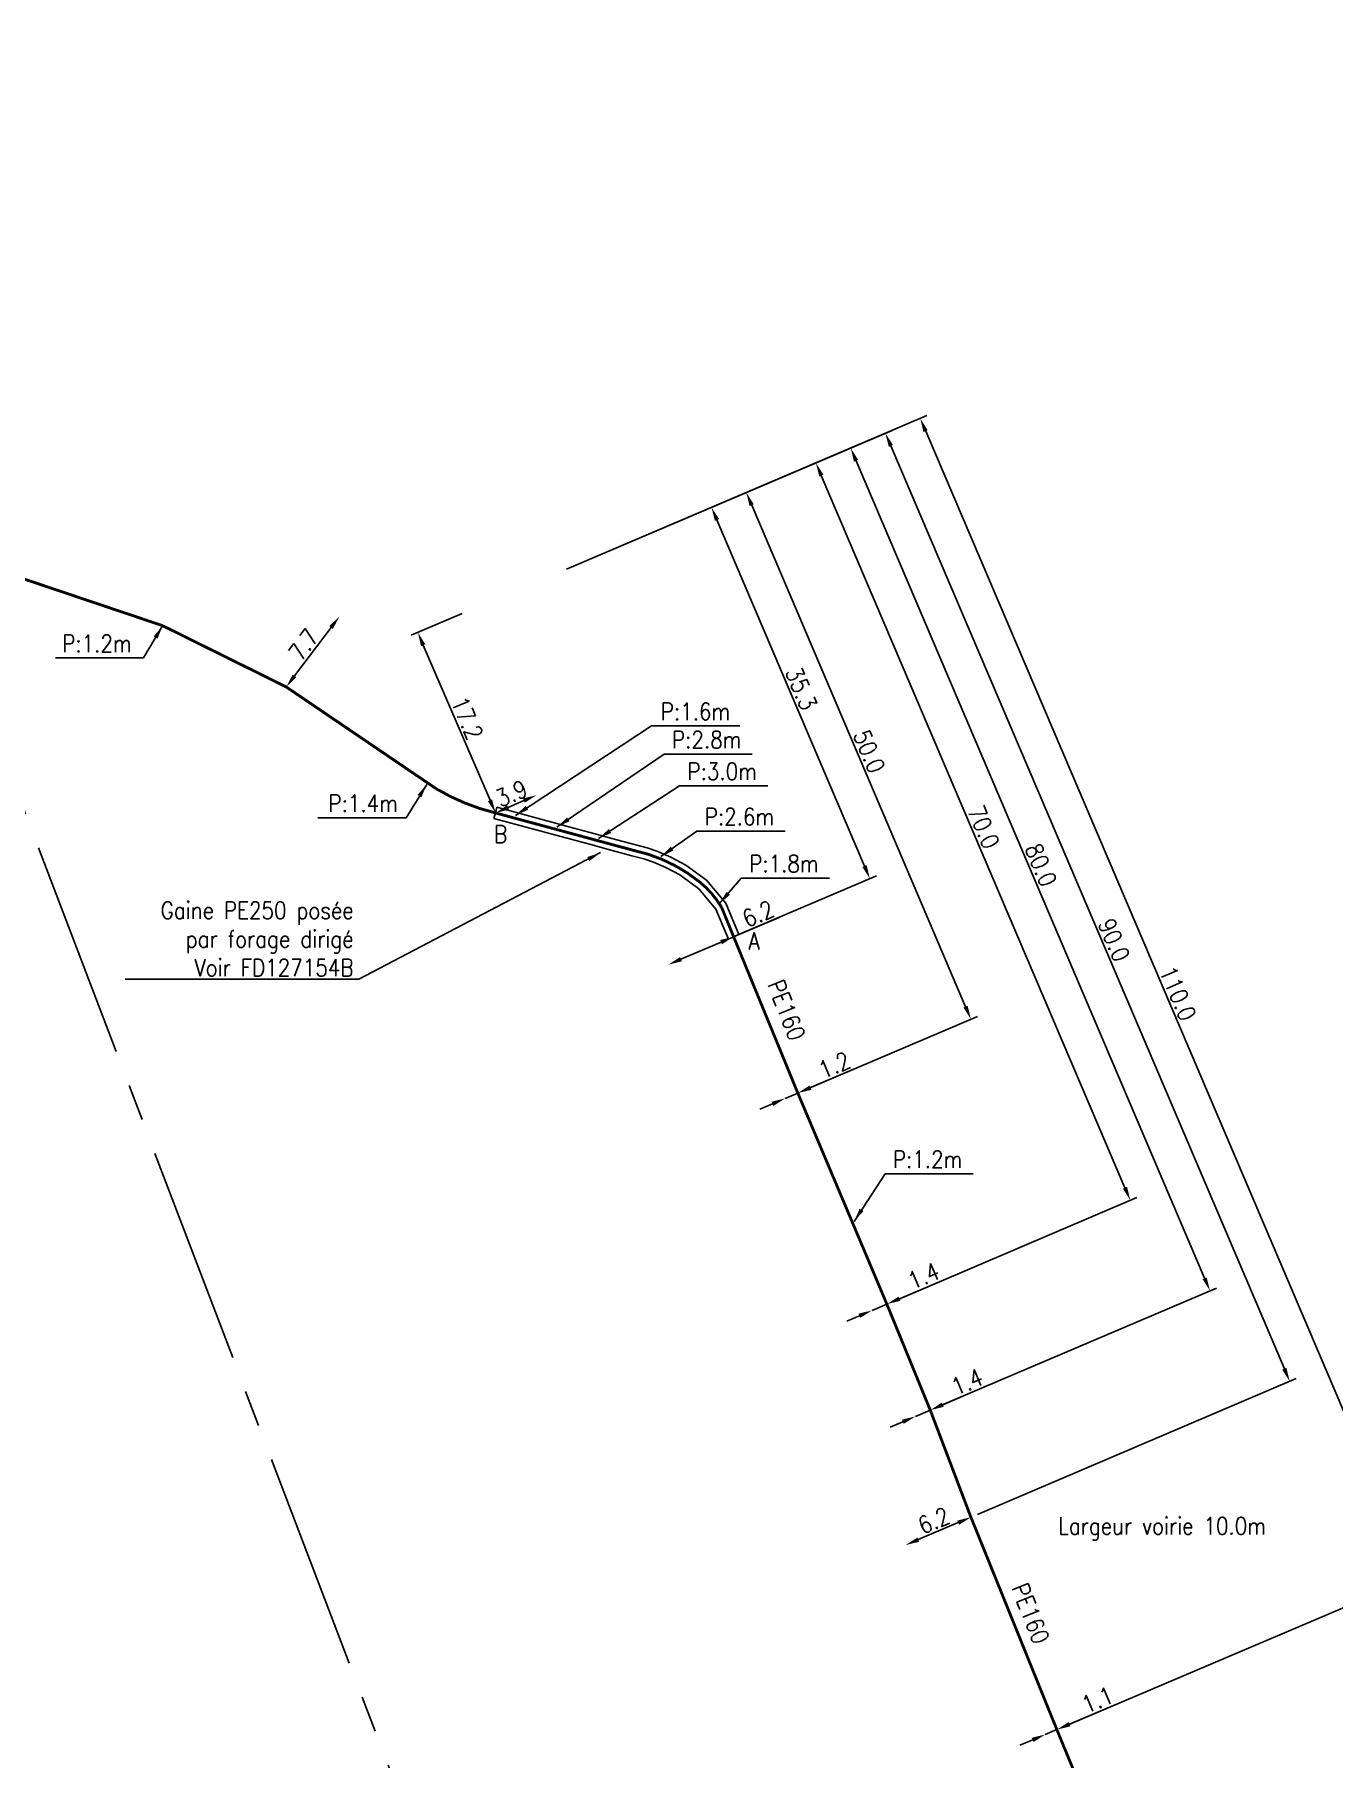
# Model space of a CAD drawing. Header units: millimetres. Extents: x 126999 to 128000, y 154000 to 155000.
# Drawn here: x 127767.8 to 127881.2, y 154249.1 to 154399.7 of the extents above; entities that cross this region are included whole.
import ezdxf
from ezdxf.enums import TextEntityAlignment as Align

# ---------------------------------------------------------------- set-up
doc = ezdxf.new("R2010")
doc.units = ezdxf.units.MM
doc.header["$PDMODE"] = 34
doc.linetypes.add('CENTER2', pattern=[28.575, 19.05, -3.175, 3.175, -3.175])
doc.layers.get('DEFPOINTS').update_dxf_attribs({"linetype": 'CONTINUOUS'})
doc.layers.add('G_120', color=4, linetype='CONTINUOUS')
doc.layers.add('G_400', color=7, linetype='CONTINUOUS')
doc.layers.add('G_990', color=7, linetype='CONTINUOUS', plot=False)
doc.styles.get("Standard").update_dxf_attribs({"font": 'romans.shx', "width": 0.85})
doc.linetypes.add('G_TYPB_PE', pattern='A,5,-0.3,["o",Standard,S=1.5,R=0,X=0,Y=-0.5],-1.65', length=6.95)
doc.dimstyles.get("Standard").update_dxf_attribs({"dimtxt": 1.5, "dimasz": 1.2, "dimexe": 0.625, "dimexo": 0.625, "dimgap": 0.25, "dimtad": 1, "dimdec": 1, "dimzin": 0, "dimdsep": 46, "dimtxsty": 'Standard', "dimcen": -0.5, "dimadec": 0, "dimazin": 0, "dimtfac": 1, "dimtdec": 1, "dimtmove": 0, "dimatfit": 3, "dimfxl": 1, "dimtolj": 1, "dimtzin": 0, "dimarcsym": 0})

# ---------------------------------------------------------------- blocks, each defined once
blk = doc.blocks.new('*D47')
at = {"layer": 'DEFPOINTS', "color": 0, "linetype": 'Continuous', "transparency": 16777216}
for p in [(127834.45, 154307.22), (127834.45, 154307.22), (127833.34, 154306.75)]:
    blk.add_point(p, dxfattribs=at)
at = {"layer": 'G_120', "color": 0, "linetype": 'Continuous', "lineweight": -2, "transparency": 16777216}
for p, q in [((127835.55, 154307.69), (127839.4, 154309.33)), ((127833.34, 154306.75), (127834.45, 154307.22)), ((127832.24, 154306.28), (127831.14, 154305.81))]:
    blk.add_line(p, q, dxfattribs=at)
at = {"layer": 'G_120', "color": 0, "linetype": 'Continuous', "transparency": 16777216}
for points in [[(127835.47, 154307.87), (127835.63, 154307.5), (127834.45, 154307.22)], [(127832.16, 154306.46), (127832.32, 154306.09), (127833.34, 154306.75)]]:
    blk.add_solid(points, dxfattribs=at)
at = {"layer": 'G_120', "color": 0, "linetype": 'Continuous', "transparency": 16777216, "insert": (127837.64, 154309.66), "char_height": 1.5, "attachment_point": 5, "rotation": 23.0821}
blk.add_mtext('\\A1;1.2', dxfattribs=at)
blk = doc.blocks.new('*D48')
at = {"layer": 'DEFPOINTS', "color": 0, "linetype": 'Continuous', "transparency": 16777216}
for p in [(127840.93, 154288.24), (127842.22, 154288.79), (127842.22, 154288.79)]:
    blk.add_point(p, dxfattribs=at)
at = {"layer": 'G_120', "color": 0, "linetype": 'Continuous', "lineweight": -2, "transparency": 16777216}
for p, q in [((127843.32, 154289.26), (127847.23, 154290.92)), ((127839.82, 154287.77), (127838.72, 154287.3)), ((127840.93, 154288.24), (127842.22, 154288.79))]:
    blk.add_line(p, q, dxfattribs=at)
at = {"layer": 'G_120', "color": 0, "linetype": 'Continuous', "transparency": 16777216}
for points in [[(127843.24, 154289.44), (127843.4, 154289.07), (127842.22, 154288.79)], [(127839.75, 154287.95), (127839.9, 154287.58), (127840.93, 154288.24)]]:
    blk.add_solid(points, dxfattribs=at)
at = {"layer": 'G_120', "color": 0, "linetype": 'Continuous', "transparency": 16777216, "insert": (127845.43, 154291.25), "char_height": 1.5, "attachment_point": 5, "rotation": 23.0821}
blk.add_mtext('\\A1;1.4', dxfattribs=at)
blk = doc.blocks.new('*D49')
at = {"layer": 'DEFPOINTS', "color": 0, "linetype": 'Continuous', "transparency": 16777216}
for p in [(127844.72, 154278.98), (127846.01, 154279.53), (127846.01, 154279.53)]:
    blk.add_point(p, dxfattribs=at)
at = {"layer": 'G_120', "color": 0, "linetype": 'Continuous', "lineweight": -2, "transparency": 16777216}
for p, q in [((127847.11, 154280), (127851.02, 154281.67)), ((127843.61, 154278.51), (127842.51, 154278.04)), ((127844.72, 154278.98), (127846.01, 154279.53))]:
    blk.add_line(p, q, dxfattribs=at)
at = {"layer": 'G_120', "color": 0, "linetype": 'Continuous', "transparency": 16777216}
for points in [[(127847.03, 154280.19), (127847.19, 154279.82), (127846.01, 154279.53)], [(127843.54, 154278.7), (127843.69, 154278.33), (127844.72, 154278.98)]]:
    blk.add_solid(points, dxfattribs=at)
at = {"layer": 'G_120', "color": 0, "linetype": 'Continuous', "transparency": 16777216, "insert": (127849.23, 154281.99), "char_height": 1.5, "attachment_point": 5, "rotation": 23.0821}
blk.add_mtext('\\A1;1.4', dxfattribs=at)
blk = doc.blocks.new('*D50')
at = {"layer": 'DEFPOINTS', "color": 0, "linetype": 'Continuous', "transparency": 16777216}
for p in [(127813.68, 154352.72), (127849.56, 154313.66), (127834.45, 154307.22)]:
    blk.add_point(p, dxfattribs=at)
at = {"layer": 'G_120', "color": 0, "linetype": 'Continuous', "lineweight": -2, "transparency": 16777216}
for p, q in [((127814.26, 154352.96), (127830.53, 154359.9)), ((127830.43, 154358.55), (127849.09, 154314.76)), ((127835.02, 154307.46), (127850.14, 154313.9))]:
    blk.add_line(p, q, dxfattribs=at)
at = {"layer": 'G_120', "color": 0, "linetype": 'Continuous', "transparency": 16777216}
for points in [[(127830.61, 154358.63), (127830.24, 154358.47), (127829.96, 154359.65)], [(127849.27, 154314.84), (127848.91, 154314.68), (127849.56, 154313.66)]]:
    blk.add_solid(points, dxfattribs=at)
at = {"layer": 'G_120', "color": 0, "linetype": 'Continuous', "transparency": 16777216, "insert": (127840.68, 154337.05), "char_height": 1.5, "attachment_point": 5, "rotation": 293.0821}
blk.add_mtext('\\A1;50.0', dxfattribs=at)
blk = doc.blocks.new('*D51')
at = {"layer": 'DEFPOINTS', "color": 0, "linetype": 'Continuous', "transparency": 16777216}
for p in [(127813.68, 154352.72), (127863.47, 154297.85), (127842.22, 154288.79)]:
    blk.add_point(p, dxfattribs=at)
at = {"layer": 'G_120', "color": 0, "linetype": 'Continuous', "lineweight": -2, "transparency": 16777216}
for p, q in [((127814.26, 154352.96), (127836.6, 154362.49)), ((127836.5, 154361.14), (127863, 154298.95)), ((127842.79, 154289.03), (127864.05, 154298.09))]:
    blk.add_line(p, q, dxfattribs=at)
at = {"layer": 'G_120', "color": 0, "linetype": 'Continuous', "transparency": 16777216}
for points in [[(127836.68, 154361.22), (127836.32, 154361.06), (127836.03, 154362.24)], [(127863.19, 154299.03), (127862.82, 154298.87), (127863.47, 154297.85)]]:
    blk.add_solid(points, dxfattribs=at)
at = {"layer": 'G_120', "color": 0, "linetype": 'Continuous', "transparency": 16777216, "insert": (127850.67, 154330.44), "char_height": 1.5, "attachment_point": 5, "rotation": 293.0821}
blk.add_mtext('\\A1;70.0', dxfattribs=at)
blk = doc.blocks.new('*D52')
at = {"layer": 'DEFPOINTS', "color": 0, "linetype": 'Continuous', "transparency": 16777216}
for p in [(127813.68, 154352.72), (127870.43, 154289.94), (127846.01, 154279.53)]:
    blk.add_point(p, dxfattribs=at)
at = {"layer": 'G_120', "color": 0, "linetype": 'Continuous', "lineweight": -2, "transparency": 16777216}
for p, q in [((127814.26, 154352.96), (127839.64, 154363.78)), ((127839.54, 154362.43), (127869.96, 154291.04)), ((127846.58, 154279.78), (127871, 154290.19))]:
    blk.add_line(p, q, dxfattribs=at)
at = {"layer": 'G_120', "color": 0, "linetype": 'Continuous', "transparency": 16777216}
for points in [[(127839.72, 154362.51), (127839.35, 154362.35), (127839.07, 154363.54)], [(127870.14, 154291.12), (127869.78, 154290.97), (127870.43, 154289.94)]]:
    blk.add_solid(points, dxfattribs=at)
at = {"layer": 'G_120', "color": 0, "linetype": 'Continuous', "transparency": 16777216, "insert": (127855.67, 154327.13), "char_height": 1.5, "attachment_point": 5, "rotation": 293.0821}
blk.add_mtext('\\A1;80.0', dxfattribs=at)
blk = doc.blocks.new('*D53')
at = {"layer": 'DEFPOINTS', "color": 0, "linetype": 'Continuous', "transparency": 16777216}
for p in [(127849.56, 154270.18), (127849.56, 154270.18), (127843.86, 154267.75)]:
    blk.add_point(p, dxfattribs=at)
at = {"layer": 'G_120', "color": 0, "linetype": 'Continuous', "lineweight": -2, "transparency": 16777216}
blk.add_line((127844.96, 154268.22), (127848.46, 154269.71), dxfattribs=at)
at = {"layer": 'G_120', "color": 0, "linetype": 'Continuous', "transparency": 16777216}
for points in [[(127848.38, 154269.89), (127848.53, 154269.52), (127849.56, 154270.18)], [(127844.88, 154268.4), (127845.04, 154268.03), (127843.86, 154267.75)]]:
    blk.add_solid(points, dxfattribs=at)
at = {"layer": 'G_120', "color": 0, "linetype": 'Continuous', "transparency": 16777216, "insert": (127846.32, 154269.88), "char_height": 1.5, "attachment_point": 5, "rotation": 23.0821}
blk.add_mtext('\\A1;6.2', dxfattribs=at)
blk = doc.blocks.new('*D54')
at = {"layer": 'DEFPOINTS', "color": 0, "linetype": 'Continuous', "transparency": 16777216}
for p in [(127857.06, 154251.63), (127857.06, 154251.63), (127856.05, 154251.2)]:
    blk.add_point(p, dxfattribs=at)
at = {"layer": 'G_120', "color": 0, "linetype": 'Continuous', "lineweight": -2, "transparency": 16777216}
for p, q in [((127858.17, 154252.1), (127862.21, 154253.83)), ((127856.05, 154251.2), (127857.06, 154251.63)), ((127854.95, 154250.73), (127853.84, 154250.26)), ((127856.3, 154250.63), (127856.3, 154250.63)), ((127857.31, 154251.06), (127857.31, 154251.06))]:
    blk.add_line(p, q, dxfattribs=at)
at = {"layer": 'G_120', "color": 0, "linetype": 'Continuous', "transparency": 16777216}
for points in [[(127858.09, 154252.29), (127858.25, 154251.92), (127857.06, 154251.63)], [(127854.87, 154250.92), (127855.03, 154250.55), (127856.05, 154251.2)]]:
    blk.add_solid(points, dxfattribs=at)
at = {"layer": 'G_120', "color": 0, "linetype": 'Continuous', "transparency": 16777216, "insert": (127860.61, 154254.23), "char_height": 1.5, "attachment_point": 5, "rotation": 23.0821}
blk.add_mtext('\\A1;1.1', dxfattribs=at)
blk = doc.blocks.new('*D55')
at = {"layer": 'DEFPOINTS', "color": 0, "linetype": 'Continuous', "transparency": 16777216}
for p in [(127813.68, 154352.72), (127877.39, 154282.03), (127849.56, 154270.18)]:
    blk.add_point(p, dxfattribs=at)
at = {"layer": 'G_120', "color": 0, "linetype": 'Continuous', "lineweight": -2, "transparency": 16777216}
for p, q in [((127814.26, 154352.96), (127842.68, 154365.07)), ((127842.57, 154363.73), (127876.92, 154283.14)), ((127850.14, 154270.42), (127877.96, 154282.28))]:
    blk.add_line(p, q, dxfattribs=at)
at = {"layer": 'G_120', "color": 0, "linetype": 'Continuous', "transparency": 16777216}
for points in [[(127842.76, 154363.8), (127842.39, 154363.65), (127842.1, 154364.83)], [(127877.1, 154283.22), (127876.73, 154283.06), (127877.39, 154282.03)]]:
    blk.add_solid(points, dxfattribs=at)
at = {"layer": 'G_120', "color": 0, "linetype": 'Continuous', "transparency": 16777216, "insert": (127862.05, 154320.58), "char_height": 1.5, "attachment_point": 5, "rotation": 293.0821}
blk.add_mtext('\\A1;90.0', dxfattribs=at)
blk = doc.blocks.new('*D56')
at = {"layer": 'DEFPOINTS', "color": 0, "linetype": 'Continuous', "transparency": 16777216}
for p in [(127813.68, 154352.72), (127888.26, 154264.93), (127857.06, 154251.63)]:
    blk.add_point(p, dxfattribs=at)
at = {"layer": 'G_120', "color": 0, "linetype": 'Continuous', "lineweight": -2, "transparency": 16777216}
for p, q in [((127814.26, 154352.96), (127845.71, 154366.37)), ((127845.61, 154365.02), (127887.79, 154266.03)), ((127857.64, 154251.88), (127888.84, 154265.17))]:
    blk.add_line(p, q, dxfattribs=at)
at = {"layer": 'G_120', "color": 0, "linetype": 'Continuous', "transparency": 16777216}
for points in [[(127845.79, 154365.1), (127845.42, 154364.94), (127845.14, 154366.12)], [(127887.98, 154266.11), (127887.61, 154265.96), (127888.26, 154264.93)]]:
    blk.add_solid(points, dxfattribs=at)
at = {"layer": 'G_120', "color": 0, "linetype": 'Continuous', "transparency": 16777216, "insert": (127867.62, 154315.92), "char_height": 1.5, "attachment_point": 5, "rotation": 293.0821}
blk.add_mtext('\\A1;110.0', dxfattribs=at)
blk = doc.blocks.new('*D57')
at = {"layer": 'DEFPOINTS', "color": 0, "linetype": 'Continuous', "transparency": 16777216}
for p in [(127813.68, 154352.72), (127840.74, 154325.93), (127828.85, 154320.86)]:
    blk.add_point(p, dxfattribs=at)
at = {"layer": 'G_400', "color": 0, "linetype": 'Continuous', "lineweight": -2, "transparency": 16777216}
for p, q in [((127814.26, 154352.96), (127827.5, 154358.61)), ((127827.39, 154357.26), (127840.27, 154327.04)), ((127829.43, 154321.11), (127841.32, 154326.18))]:
    blk.add_line(p, q, dxfattribs=at)
at = {"layer": 'G_400', "color": 0, "linetype": 'Continuous', "transparency": 16777216}
for points in [[(127827.58, 154357.34), (127827.21, 154357.18), (127826.92, 154358.36)], [(127840.46, 154327.12), (127840.09, 154326.96), (127840.74, 154325.93)]]:
    blk.add_solid(points, dxfattribs=at)
at = {"layer": 'G_400', "color": 0, "linetype": 'Continuous', "transparency": 16777216, "insert": (127834.75, 154342.54), "char_height": 1.5, "attachment_point": 5, "rotation": 293.0821}
blk.add_mtext('\\A1;35.3', dxfattribs=at)
blk = doc.blocks.new('*D58')
at = {"layer": 'DEFPOINTS', "color": 0, "linetype": 'Continuous', "transparency": 16777216}
for p in [(127811.65, 154333.23), (127808.06, 154331.68), (127808.06, 154331.68)]:
    blk.add_point(p, dxfattribs=at)
at = {"layer": 'G_400', "color": 0, "linetype": 'Continuous', "lineweight": -2, "transparency": 16777216}
blk.add_line((127810.54, 154332.75), (127809.16, 154332.16), dxfattribs=at)
at = {"layer": 'G_400', "color": 0, "linetype": 'Continuous', "transparency": 16777216}
for points in [[(127810.47, 154332.94), (127810.62, 154332.57), (127811.65, 154333.23)], [(127809.09, 154332.34), (127809.24, 154331.97), (127808.06, 154331.68)]]:
    blk.add_solid(points, dxfattribs=at)
at = {"layer": 'G_400', "color": 0, "linetype": 'Continuous', "transparency": 16777216, "insert": (127809.46, 154333.37), "char_height": 1.5, "attachment_point": 5, "rotation": 23.2951}
blk.add_mtext('\\A1;3.9', dxfattribs=at)
blk = doc.blocks.new('*D59')
at = {"layer": 'DEFPOINTS', "color": 0, "linetype": 'Continuous', "transparency": 16777216}
for p in [(127805.71, 154349.34), (127808.06, 154331.68), (127808.06, 154331.68)]:
    blk.add_point(p, dxfattribs=at)
at = {"layer": 'G_400', "color": 0, "linetype": 'Continuous', "lineweight": -2, "transparency": 16777216}
for p, q in [((127805.14, 154349.1), (127800.71, 154347.19)), ((127801.75, 154346.33), (127807.59, 154332.79))]:
    blk.add_line(p, q, dxfattribs=at)
at = {"layer": 'G_400', "color": 0, "linetype": 'Continuous', "transparency": 16777216}
for points in [[(127801.94, 154346.41), (127801.57, 154346.25), (127801.28, 154347.44)], [(127807.77, 154332.86), (127807.4, 154332.71), (127808.06, 154331.68)]]:
    blk.add_solid(points, dxfattribs=at)
at = {"layer": 'G_400', "color": 0, "linetype": 'Continuous', "transparency": 16777216, "insert": (127805.59, 154339.95), "char_height": 1.5, "attachment_point": 5, "rotation": 293.2951}
blk.add_mtext('\\A1;17.2', dxfattribs=at)
blk = doc.blocks.new('*D88')
at = {"layer": 'DEFPOINTS', "color": 0, "linetype": 'Continuous', "transparency": 16777216}
for p in [(127794.44, 154348.83), (127789.8, 154342.68), (127789.8, 154342.68)]:
    blk.add_point(p, dxfattribs=at)
at = {"layer": 'G_120', "color": 0, "linetype": 'Continuous', "lineweight": -2, "transparency": 16777216}
blk.add_line((127793.71, 154347.87), (127790.52, 154343.64), dxfattribs=at)
at = {"layer": 'G_120', "color": 0, "linetype": 'Continuous', "transparency": 16777216}
for points in [[(127793.56, 154347.99), (127793.87, 154347.75), (127794.44, 154348.83)], [(127790.36, 154343.76), (127790.68, 154343.52), (127789.8, 154342.68)]]:
    blk.add_solid(points, dxfattribs=at)
at = {"layer": 'G_120', "color": 0, "linetype": 'Continuous', "transparency": 16777216, "insert": (127791.32, 154346.36), "char_height": 1.5, "attachment_point": 5, "rotation": 52.939}
blk.add_mtext('\\A1;7.7', dxfattribs=at)
blk = doc.blocks.new('*D90')
at = {"layer": 'DEFPOINTS', "color": 0, "linetype": 'Continuous', "transparency": 16777216}
for p in [(127828.85, 154320.86), (127823.15, 154318.43), (127823.15, 154318.43)]:
    blk.add_point(p, dxfattribs=at)
at = {"layer": 'G_400', "color": 0, "linetype": 'Continuous', "lineweight": -2, "transparency": 16777216}
for p, q in [((127828.85, 154320.86), (127832.82, 154322.55)), ((127824.25, 154318.9), (127827.75, 154320.39))]:
    blk.add_line(p, q, dxfattribs=at)
at = {"layer": 'G_400', "color": 0, "linetype": 'Continuous', "transparency": 16777216}
for points in [[(127827.67, 154320.58), (127827.82, 154320.21), (127828.85, 154320.86)], [(127824.17, 154319.09), (127824.33, 154318.72), (127823.15, 154318.43)]]:
    blk.add_solid(points, dxfattribs=at)
at = {"layer": 'G_400', "color": 0, "linetype": 'Continuous', "transparency": 16777216, "insert": (127830.99, 154322.87), "char_height": 1.5, "attachment_point": 5, "rotation": 23.0821}
blk.add_mtext('\\A1;6.2', dxfattribs=at)

msp = doc.modelspace()

# ---------------------------------------------------------------- linework, layer by layer
at = {"layer": 'G_120', "linetype": 'G_TYPB_PE', "const_width": 0.25, "flags": 128}
for points in [[(127779.01, 154348.03), (127779.01, 154348.03), (127764.08, 154353.06), (127764.08, 154353.06, -0.010458), (127758.29, 154354.55)], [(127808.06, 154331.68, -0.074529), (127802.89, 154333.79)], [(127828.85, 154320.86), (127828.85, 154320.86), (127827.81, 154323.41, 0.091199), (127825.87, 154325.66, 0.117377), (127820.11, 154328.41), (127808.06, 154331.68)]]:
    msp.add_lwpolyline(points, format="xyb", dxfattribs=at)
at = {"layer": 'G_120', "linetype": 'G_TYPB_PE', "flags": 128}
msp.add_lwpolyline([(127802.89, 154333.79, 0.25, 0.25, 0), (127789.8, 154342.68, 0.25, 0.25, 0), (127789.8, 154342.68, 0.25, 0.25, 0), (127779.01, 154348.03, 0, 0, 0)], format="xyseb", dxfattribs=at)
at = {"layer": 'G_120', "linetype": 'G_TYPB_PE', "const_width": 0.25, "flags": 128}
msp.add_lwpolyline([(127960.73, 153999.94), (127960.73, 153999.94), (127954.83, 154014.29), (127948.87, 154028.06), (127943.1, 154041.91), (127934.26, 154063.37), (127934.26, 154063.37), (127934.26, 154063.37), (127925.03, 154085.98), (127917.28, 154104.42), (127909.76, 154122.95), (127902, 154141.38), (127894.51, 154159.93), (127886.93, 154178.44), (127879.39, 154196.96), (127871.91, 154215.51), (127864.32, 154234.01), (127857.06, 154251.63), (127849.56, 154270.18), (127846.01, 154279.53), (127842.22, 154288.79), (127834.45, 154307.22), (127828.85, 154320.86)], dxfattribs=at)
at = {"layer": 'G_400', "color": 7}
for p, q in [((127807.93, 154331.2), (127808.06, 154331.68)), ((127814.63, 154329.38), (127807.93, 154331.2)), ((127808.19, 154332.17), (127808.06, 154331.68)), ((127814.89, 154330.35), (127808.19, 154332.17)), ((127816.65, 154329.87), (127814.89, 154330.35)), ((127818.21, 154329.45), (127816.65, 154329.87)), ((127816.39, 154328.91), (127814.63, 154329.38)), ((127817.94, 154328.48), (127816.39, 154328.91)), ((127819.95, 154327.94), (127817.94, 154328.48)), ((127820.2, 154328.91), (127818.21, 154329.45)), ((127821.3, 154328.62), (127820.2, 154328.91)), ((127822.22, 154328.32), (127821.3, 154328.62)), ((127823.38, 154327.82), (127822.22, 154328.32)), ((127821.02, 154327.66), (127819.95, 154327.94)), ((127821.86, 154327.38), (127821.02, 154327.66)), ((127822.94, 154326.92), (127821.86, 154327.38)), ((127824.15, 154326.26), (127822.94, 154326.92)), ((127824.69, 154327.11), (127823.38, 154327.82)), ((127826.49, 154325.8), (127824.69, 154327.11)), ((127825.81, 154325.06), (127824.15, 154326.26)), ((127828.16, 154323.81), (127826.49, 154325.8)), ((127827.3, 154323.28), (127825.81, 154325.06)), ((127829.31, 154321.06), (127828.16, 154323.81)), ((127828.39, 154320.67), (127827.3, 154323.28)), ((127828.39, 154320.67), (127828.85, 154320.87)), ((127829.31, 154321.06), (127828.85, 154320.87))]:
    msp.add_line(p, q, dxfattribs=at)
at = {"layer": 'G_990', "linetype": 'CENTER2'}
msp.add_lwpolyline([(127000, 154302.45), (127300.37, 154503.88), (127565.93, 154543.05), (127717.28, 154462.14), (127893.42, 154000), (128000, 154000), (128000, 155000), (127000, 155000), (127000, 154302.45)], dxfattribs=at)

# ---------------------------------------------------------------- texts
at = {"layer": 'G_120', "linetype": 'Continuous', "width": 0.85}
for p in [(127833.47, 154314.46), (127854.77, 154261.77)]:
    msp.add_text('PE160', height=1.5, rotation=291.1777, dxfattribs=at).set_placement(p, align=Align.MIDDLE)
at = {"layer": 'G_120', "linetype": 'Continuous', "char_height": 1.5}
for s, insert, attachment_point in [('\\A1;P:1.2m', (127776.31, 154347.23), 3), ('\\A1;P:1.4m', (127799.55, 154333.27), 3), ('\\A1;P:1.2m', (127842.75, 154302.18), 1), ('\\A1;Largeur voirie 10.0m', (127857.18, 154270.17), 1)]:
    msp.add_mtext(s, dxfattribs=dict(at, insert=insert, attachment_point=attachment_point))
at = {"layer": 'G_400', "linetype": 'Continuous', "char_height": 1.5}
for s, insert, attachment_point in [('\\A1;P:1.6m', (127822.49, 154341.29), 1), ('\\A1;P:2.8m', (127823.47, 154338.83), 1), ('\\A1;P:3.0m', (127824.82, 154336.06), 1), ('\\A1;P:2.6m', (127826.33, 154332.1), 1), ('\\A1;B', (127807.94, 154330.57), 1), ('\\A1;P:1.8m', (127830.21, 154328), 1), ('\\A1;Gaine PE250 posée\\Ppar forage dirigé\\PVoir FD127154B', (127795.67, 154317.42), 9), ('\\A1;A', (127830.15, 154321.24), 1)]:
    msp.add_mtext(s, dxfattribs=dict(at, insert=insert, attachment_point=attachment_point))

# ---------------------------------------------------------------- dimensions: what is measured, and where the dimension line sits
at = {"layer": 'G_120', "linetype": 'Continuous'}
for base, p1, p2, angle, picture, middle, dimtype in [((127888.26, 154264.93), (127813.68, 154352.72), (127857.06, 154251.63), 293.0821, '*D56', (127866.7, 154315.53), 160), ((127877.39, 154282.03), (127813.68, 154352.72), (127849.56, 154270.18), 293.0821, '*D55', (127861.13, 154320.19), 160), ((127870.43, 154289.94), (127813.68, 154352.72), (127846.01, 154279.53), 293.0821, '*D52', (127854.75, 154326.74), 160), ((127863.47, 154297.85), (127813.68, 154352.72), (127842.22, 154288.79), 293.0821, '*D51', (127849.75, 154330.04), 160), ((127849.56, 154313.66), (127813.68, 154352.72), (127834.45, 154307.22), 293.0821, '*D50', (127839.76, 154336.66), 160), ((127789.8, 154342.68), (127794.44, 154348.83), (127789.8, 154342.68), 232.939, '*D88', (127792.12, 154345.76), 161), ((127834.45, 154307.22), (127833.34, 154306.75), (127834.45, 154307.22), 23.0821, '*D47', (127838.03, 154308.74), 161), ((127842.22, 154288.79), (127840.93, 154288.24), (127842.22, 154288.79), 23.0821, '*D48', (127845.83, 154290.33), 161), ((127846.01, 154279.53), (127844.72, 154278.98), (127846.01, 154279.53), 23.0821, '*D49', (127849.62, 154281.07), 161), ((127849.56, 154270.18), (127843.86, 154267.75), (127849.56, 154270.18), 23.0821, '*D53', (127846.71, 154268.96), 161), ((127857.06, 154251.63), (127856.05, 154251.2), (127857.06, 154251.63), 23.0821, '*D54', (127861.01, 154253.31), 161)]:
    dim = msp.add_linear_dim(base=base, p1=p1, p2=p2, angle=angle, dimstyle='Standard', dxfattribs=at)
    dim.commit()
    dim.dimension.update_dxf_attribs({"geometry": picture, "text_midpoint": middle, "dimtype": dimtype})
at = {"layer": 'G_400', "linetype": 'Continuous'}
for base, p1, p2, angle, picture, middle, dimtype in [((127840.74, 154325.93), (127813.68, 154352.72), (127828.85, 154320.86), 293.0821, '*D57', (127833.83, 154342.15), 160), ((127808.0625, 154331.6835), (127805.713, 154349.344), (127808.0625, 154331.6835), 293.2951, '*D59', (127804.6713, 154339.5594), 160), ((127808.06, 154331.68), (127811.65, 154333.23), (127808.06, 154331.68), 203.2951, '*D58', (127809.85, 154332.45), 161), ((127823.15, 154318.43), (127828.85, 154320.86), (127823.15, 154318.43), 203.0821, '*D90', (127831.39, 154321.95), 161)]:
    dim = msp.add_linear_dim(base=base, p1=p1, p2=p2, angle=angle, dimstyle='Standard', dxfattribs=at)
    dim.commit()
    dim.dimension.update_dxf_attribs({"geometry": picture, "text_midpoint": middle, "dimtype": dimtype})

# ---------------------------------------------------------------- leaders
at = {"layer": 'G_120', "linetype": 'Continuous', "annotation_type": 0, "has_hookline": 1, "text_width": 6.25}
for points, hookline_direction in [([(127779.01, 154348.03), (127777.35, 154345.21), (127776.15, 154345.21)], 1), ([(127802.06, 154334.17), (127800.27, 154331.26), (127799.07, 154331.26)], 1), ([(127839.36, 154296.01), (127842.07, 154300.17), (127843.27, 154300.17)], 0)]:
    msp.add_leader(points, dimstyle='Standard', override={"dimgap": 0.25, "dimtad": 1}, dxfattribs=dict(at, hookline_direction=hookline_direction))
at = {"layer": 'G_400', "linetype": 'Continuous', "annotation_type": 0, "has_hookline": 1, "hookline_direction": 0, "text_width": 6.25}
for points in [[(127809.8, 154331.46), (127821.68, 154339.27), (127822.88, 154339.27)], [(127813.43, 154330.44), (127822.78, 154336.81), (127823.98, 154336.81)], [(127817.05, 154329.44), (127824.13, 154334.04), (127825.33, 154334.04)], [(127822.5, 154327.87), (127825.64, 154330.08), (127826.84, 154330.08)], [(127827.6, 154323.75), (127829.52, 154325.98), (127830.72, 154325.98)]]:
    msp.add_leader(points, dimstyle='Standard', override={"dimgap": 0.25, "dimtad": 1}, dxfattribs=at)
at = {"layer": 'G_400', "linetype": 'Continuous', "annotation_type": 0, "has_hookline": 1, "hookline_direction": 1, "text_width": 18.94}
msp.add_leader([(127817.23, 154328.21), (127796.14, 154317.17), (127794.94, 154317.17)], dimstyle='Standard', dxfattribs=at)

doc.saveas('drawing.dxf')
